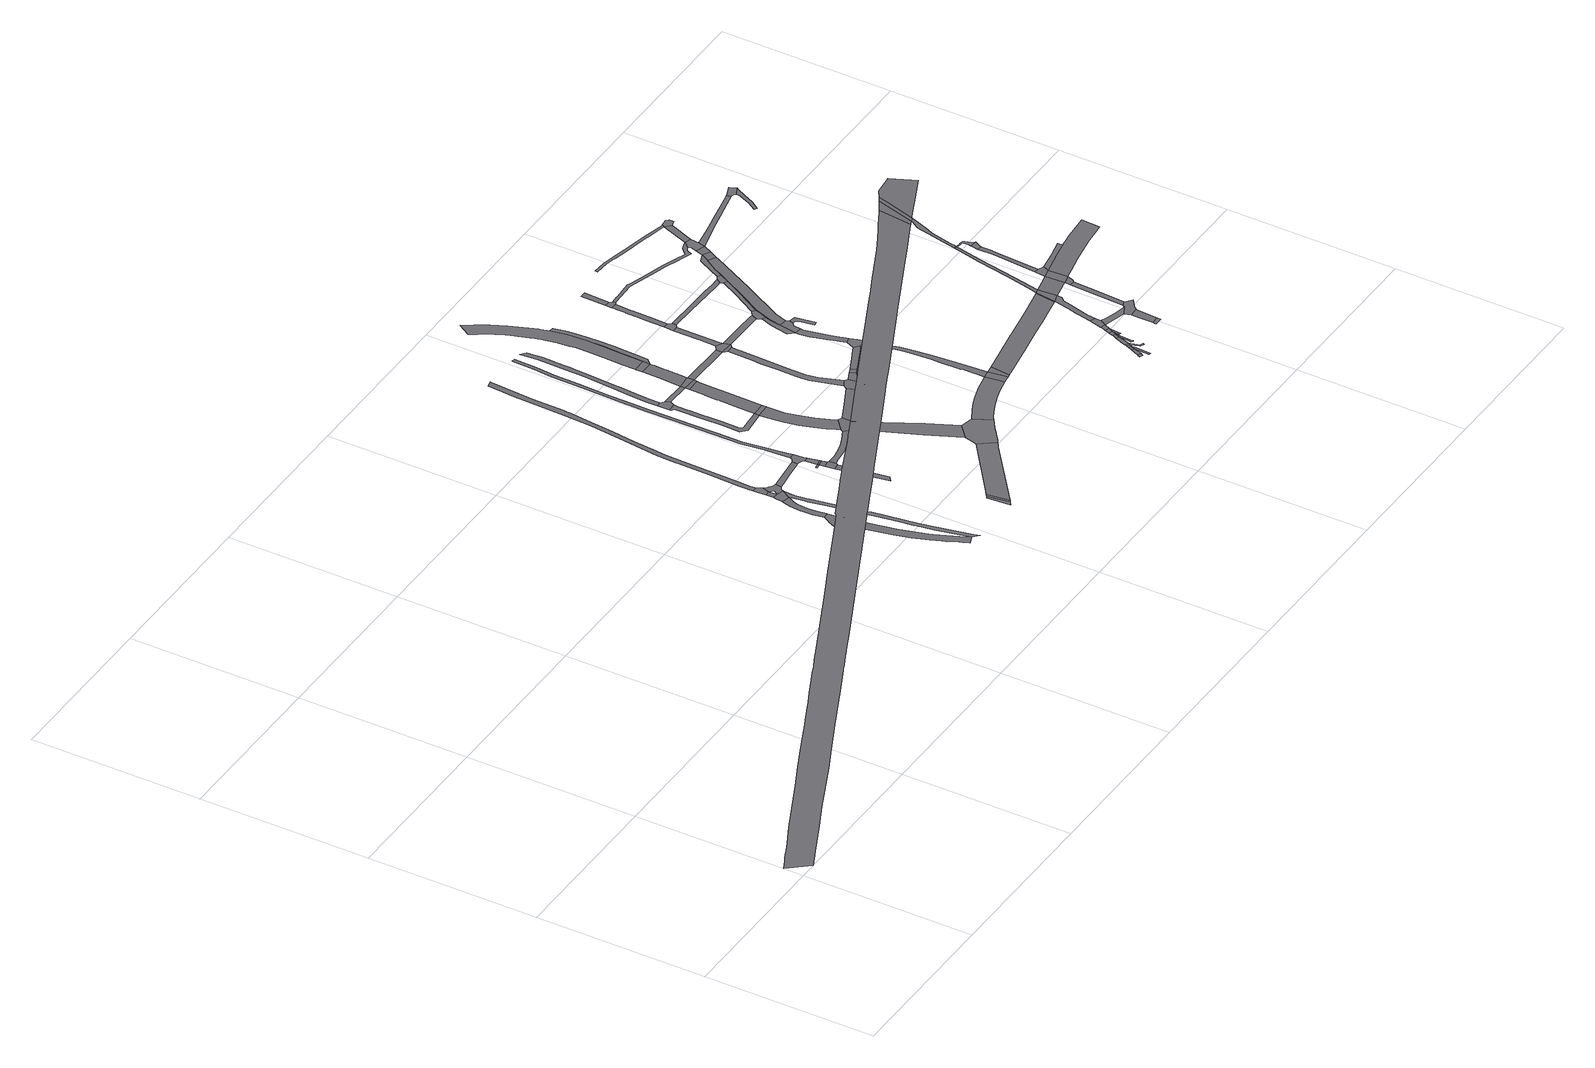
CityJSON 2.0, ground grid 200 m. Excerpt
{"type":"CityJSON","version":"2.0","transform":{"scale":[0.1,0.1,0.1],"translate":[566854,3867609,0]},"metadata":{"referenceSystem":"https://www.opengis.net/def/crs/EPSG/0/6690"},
"CityObjects":{
"road1":{"type":"Road","attributes":{"class":"1040","function":"1","RoadStructureAttribute.sectionType":"2"},"geometry":[{"type":"MultiSurface","lod":"1","boundaries":[[[0,1,2,3,4,5,6,7,8,9,10,11,12,13,14,15,16,17,18,19,20,21,22,23,24,25,26,27,28,29,30,31,32,33,34,35,36,37,38,39,40,41,42,43,44,45,46,47,48,49,50,51,52,53,54,55,56,57,58,59,60,61,62,63,64,65,66,67,68,69,70,71,72,73,74,75,76,77,78,79,80,81,82,83,84,85,86,87,88,89,90,91,92,93,94,95,96,97,98,99,100,101,102,103,104,105,106,107,108,109,110,111,112,113,114,115,116,117,118,119,120,121,122,123,124,125,126,127,128]]]}]},
"road2":{"type":"Road","attributes":{"class":"1040","function":"9020","RoadStructureAttribute.sectionType":"4"},"geometry":[{"type":"MultiSurface","lod":"1","boundaries":[[[129,130,131,132,133,134,135,91,136,137,138,139,90]]]}]},
"road3":{"type":"Road","attributes":{"class":"1040","function":"9020","RoadStructureAttribute.sectionType":"1"},"geometry":[{"type":"MultiSurface","lod":"1","boundaries":[[[140,141,142,143,144,22,139,138,21,145,146,147,148,149,150,151,152,153,154,155,156,157]]]}]},
"road4":{"type":"Road","attributes":{"class":"1040","function":"9020","RoadStructureAttribute.sectionType":"1"},"geometry":[{"type":"MultiSurface","lod":"1","boundaries":[[[158,159,160,161,162,163,164,165,166,167,131,130,168,169,170,171,172,173]]]}]},
"road5":{"type":"Road","attributes":{"class":"1040","function":"9020","RoadStructureAttribute.sectionType":"1"},"geometry":[{"type":"MultiSurface","lod":"1","boundaries":[[[174,175,176,177,26,85,178,179,180,181,182,173,183,184,185,186,86,25,187,188,189,190,191,192,193,157,194,195]]]}]},
"road6":{"type":"Road","attributes":{"class":"1040","function":"9020","RoadStructureAttribute.sectionType":"4"},"geometry":[{"type":"MultiSurface","lod":"1","boundaries":[[[196,197,198,158,173,182,199]]]}]},
"road7":{"type":"Road","attributes":{"class":"1040","function":"9020","RoadStructureAttribute.sectionType":"1"},"geometry":[{"type":"MultiSurface","lod":"1","boundaries":[[[200,201,202,196,199]]]}]},
"road8":{"type":"Road","attributes":{"class":"1040","function":"9020","RoadStructureAttribute.sectionType":"4"},"geometry":[{"type":"MultiSurface","lod":"1","boundaries":[[[203,204,205,201,200,206]]]}]},
"road9":{"type":"Road","attributes":{"class":"1040","function":"9020","RoadStructureAttribute.sectionType":"4"},"geometry":[{"type":"MultiSurface","lod":"1","boundaries":[[[207,208,209,206,200,210,199,182,211,212,213]]]}]},
"road10":{"type":"Road","attributes":{"class":"1040","function":"9020","RoadStructureAttribute.sectionType":"3"},"geometry":[{"type":"MultiSurface","lod":"1","boundaries":[[[214,215,216,217,213,212,218,219,220,221]]]}]},
"road11":{"type":"Road","attributes":{"class":"1040","function":"9020","RoadStructureAttribute.sectionType":"1"},"geometry":[{"type":"MultiSurface","lod":"1","boundaries":[[[222,223,224,225]]]}]},
"road12":{"type":"Road","attributes":{"class":"1040","function":"9020","RoadStructureAttribute.sectionType":"4"},"geometry":[{"type":"MultiSurface","lod":"1","boundaries":[[[226,227,222,225,228]]]}]},
"road13":{"type":"Road","attributes":{"class":"1040","function":"9020","RoadStructureAttribute.sectionType":"1"},"geometry":[{"type":"MultiSurface","lod":"1","boundaries":[[[33,77,229,230,78,32,231,232]]]}]},
"road14":{"type":"Road","attributes":{"class":"1040","function":"9020","RoadStructureAttribute.sectionType":"1"},"geometry":[{"type":"MultiSurface","lod":"1","boundaries":[[[233,234,235,236]]]}]},
"road15":{"type":"Road","attributes":{"class":"1040","function":"9020","RoadStructureAttribute.sectionType":"1"},"geometry":[{"type":"MultiSurface","lod":"1","boundaries":[[[237,238,239,240,241,242,243,244,245,246,247,248,249,250,251,252,253,254,255,256,257,258,259,260,261,262,263,264,265,266,267,268,204,203]]]}]},
"road16":{"type":"Road","attributes":{"class":"1040","function":"9020","RoadStructureAttribute.sectionType":"4"},"geometry":[{"type":"MultiSurface","lod":"1","boundaries":[[[269,270,271,230,229,272,273]]]}]},
"road17":{"type":"Road","attributes":{"class":"1040","function":"9020","RoadStructureAttribute.sectionType":"1"},"geometry":[{"type":"MultiSurface","lod":"1","boundaries":[[[274,236,270,269]]]}]},
"road18":{"type":"Road","attributes":{"class":"1040","function":"9020","RoadStructureAttribute.sectionType":"4"},"geometry":[{"type":"MultiSurface","lod":"1","boundaries":[[[275,233,236,274]]]}]},
"road19":{"type":"Road","attributes":{"class":"1040","function":"9020","RoadStructureAttribute.sectionType":"4"},"geometry":[{"type":"MultiSurface","lod":"1","boundaries":[[[276,277,278,279,280,214,221,281,282,283,284,285]]]}]},
"road20":{"type":"Road","attributes":{"class":"1040","function":"9020","RoadStructureAttribute.sectionType":"1"},"geometry":[{"type":"MultiSurface","lod":"1","boundaries":[[[285,284,286,233,275]]]}]},
"road21":{"type":"Road","attributes":{"class":"1040","function":"9020","RoadStructureAttribute.sectionType":"1"},"geometry":[{"type":"MultiSurface","lod":"1","boundaries":[[[287,288,289,226,228,290,291,292,293]]]}]},
"road22":{"type":"Road","attributes":{"class":"1040","function":"9020","RoadStructureAttribute.sectionType":"1"},"geometry":[{"type":"MultiSurface","lod":"1","boundaries":[[[294,74,295,296,297,73,298,299,300,301,302,303,304,273,272,305,306,307,308,309,310,311]]]}]},
"road23":{"type":"Road","attributes":{"class":"1040","function":"9020","RoadStructureAttribute.sectionType":"1"},"geometry":[{"type":"MultiSurface","lod":"1","boundaries":[[[312,313,314,315,316,317,318,319,320,321,322,323,324,325,278,277,326,327,328,329,330,331,332,333,334,335,336,337,338,339,340,341]]]}]},
"road24":{"type":"Road","attributes":{"class":"1040","function":"9020","RoadStructureAttribute.sectionType":"1"},"geometry":[{"type":"MultiSurface","lod":"1","boundaries":[[[342,343,344,345,346,347,348,349,350,351,352,353,354,355,356,357,358,359,360,361,362,363,364,365]]]}]},
"road25":{"type":"Road","attributes":{"class":"1040","function":"9020","RoadStructureAttribute.sectionType":"4"},"geometry":[{"type":"MultiSurface","lod":"1","boundaries":[[[366,367,355,354,368,369,370]]]}]},
"road26":{"type":"Road","attributes":{"class":"1040","function":"9020","RoadStructureAttribute.sectionType":"1"},"geometry":[{"type":"MultiSurface","lod":"1","boundaries":[[[371,372,373,374,375,376,364,377,378,379,380,381,382,383,384,385]]]}]},
"road27":{"type":"Road","attributes":{"class":"1040","function":"9020","RoadStructureAttribute.sectionType":"4"},"geometry":[{"type":"MultiSurface","lod":"1","boundaries":[[[72,386,385,384,298,73,297,387]]]}]},
"road28":{"type":"Road","attributes":{"class":"1040","function":"9020","RoadStructureAttribute.sectionType":"4"},"geometry":[{"type":"MultiSurface","lod":"1","boundaries":[[[388,389,390,365,364,376]]]}]},
"road29":{"type":"Road","attributes":{"class":"1040","function":"9020","RoadStructureAttribute.sectionType":"1"},"geometry":[{"type":"MultiSurface","lod":"1","boundaries":[[[391,392,393,38,394,387,297,395,396,36,397,398,399,400]]]}]},
"road30":{"type":"Road","attributes":{"class":"1040","function":"9020","RoadStructureAttribute.sectionType":"1"},"geometry":[{"type":"MultiSurface","lod":"1","boundaries":[[[370,369,401,402]]]}]},
"road31":{"type":"Road","attributes":{"class":"1040","function":"9020","RoadStructureAttribute.sectionType":"1"},"geometry":[{"type":"MultiSurface","lod":"1","boundaries":[[[403,404,405,406,407,408,409,410,411,367,366,412,413,414,415,416,417,418,419,420,421,422,423,424,425,426,427]]]}]},
"road32":{"type":"Road","attributes":{"class":"1040","function":"9020","RoadStructureAttribute.sectionType":"1"},"geometry":[{"type":"MultiSurface","lod":"1","boundaries":[[[428,429,430,431,432,433,434,435,365,390,436,437,438,439,440]]]}]},
"road33":{"type":"Road","attributes":{"class":"1040","function":"9020","RoadStructureAttribute.sectionType":"4"},"geometry":[{"type":"MultiSurface","lod":"1","boundaries":[[[441,400,399,442,287,293,443,444,445,446,447]]]}]},
"road34":{"type":"Road","attributes":{"class":"1040","function":"9020","RoadStructureAttribute.sectionType":"1"},"geometry":[{"type":"MultiSurface","lod":"1","boundaries":[[[401,428,440,448]]]}]},
"road35":{"type":"Road","attributes":{"class":"1040","function":"9020","RoadStructureAttribute.sectionType":"4"},"geometry":[{"type":"MultiSurface","lod":"1","boundaries":[[[449,402,401,448,450]]]}]},
"road36":{"type":"Road","attributes":{"class":"1040","function":"9020","RoadStructureAttribute.sectionType":"1"},"geometry":[{"type":"MultiSurface","lod":"1","boundaries":[[[71,451,452,386,72,387,453,454,455,456,457]]]}]},
"road37":{"type":"Road","attributes":{"class":"1040","function":"9020","RoadStructureAttribute.sectionType":"1"},"geometry":[{"type":"MultiSurface","lod":"1","boundaries":[[[458,459,402,449,460,461,462,463,464]]]}]},
"road38":{"type":"Road","attributes":{"class":"1040","function":"9020","RoadStructureAttribute.sectionType":"4"},"geometry":[{"type":"MultiSurface","lod":"1","boundaries":[[[465,466,467,468,458,464,469]]]}]},
"road39":{"type":"Road","attributes":{"class":"1040","function":"9020","RoadStructureAttribute.sectionType":"1"},"geometry":[{"type":"MultiSurface","lod":"1","boundaries":[[[470,471,472,473,474,475,476,477,478,479,480,481,482,483,484,485,486,487,488,489,490,491,492,493,494,495,496,497,498,499,500,501,502,503,504,505,506,507,465,469,508]]]}]},
"road40":{"type":"Road","attributes":{"class":"1040","function":"9020","RoadStructureAttribute.sectionType":"1"},"geometry":[{"type":"MultiSurface","lod":"1","boundaries":[[[450,448,509,510]]]}]},
"road41":{"type":"Road","attributes":{"class":"1040","function":"9020","RoadStructureAttribute.sectionType":"4"},"geometry":[{"type":"MultiSurface","lod":"1","boundaries":[[[70,71,457,511,512,513,514,515]]]}]},
"road42":{"type":"Road","attributes":{"class":"1040","function":"9020","RoadStructureAttribute.sectionType":"1"},"geometry":[{"type":"MultiSurface","lod":"1","boundaries":[[[516,517,518,519,520,513,512,521,39,40]]]}]},
"road43":{"type":"Road","attributes":{"class":"1040","function":"9020","RoadStructureAttribute.sectionType":"4"},"geometry":[{"type":"MultiSurface","lod":"1","boundaries":[[[522,523,451,71,70,524]]]}]},
"road44":{"type":"Road","attributes":{"class":"1040","function":"9020","RoadStructureAttribute.sectionType":"1"},"geometry":[{"type":"MultiSurface","lod":"1","boundaries":[[[525,526,527,528,529,530,531,469,464,532,533,534,535,536,537,538,539,540]]]}]},
"road45":{"type":"Road","attributes":{"class":"1040","function":"9020","RoadStructureAttribute.sectionType":"1"},"geometry":[{"type":"MultiSurface","lod":"1","boundaries":[[[541,542,543,544,545,546,447,446,547,548,549,550,551,552,553,554,555]]]}]},
"road46":{"type":"Road","attributes":{"class":"1040","function":"9020","RoadStructureAttribute.sectionType":"4"},"geometry":[{"type":"MultiSurface","lod":"1","boundaries":[[[556,557,558,524,70,515,69]]]}]},
"road47":{"type":"Road","attributes":{"class":"1040","function":"9020","RoadStructureAttribute.sectionType":"1"},"geometry":[{"type":"MultiSurface","lod":"1","boundaries":[[[559,560,561,562,563,564,565,566,567,568,569,570,571,572,573,574,575,523,522]]]}]},
"road48":{"type":"Road","attributes":{"class":"1040","function":"9020","RoadStructureAttribute.sectionType":"4"},"geometry":[{"type":"MultiSurface","lod":"1","boundaries":[[[576,558,557,577]]]}]},
"road49":{"type":"Road","attributes":{"class":"1040","function":"9020","RoadStructureAttribute.sectionType":"1"},"geometry":[{"type":"MultiSurface","lod":"1","boundaries":[[[578,66,577,557,67,579,41,42]]]}]},
"road50":{"type":"Road","attributes":{"class":"1040","function":"9020","RoadStructureAttribute.sectionType":"1"},"geometry":[{"type":"MultiSurface","lod":"1","boundaries":[[[509,567,566,580]]]}]},
"road51":{"type":"Road","attributes":{"class":"1040","function":"9020","RoadStructureAttribute.sectionType":"4"},"geometry":[{"type":"MultiSurface","lod":"1","boundaries":[[[581,510,509,580,582]]]}]},
"road52":{"type":"Road","attributes":{"class":"1040","function":"9020","RoadStructureAttribute.sectionType":"1"},"geometry":[{"type":"MultiSurface","lod":"1","boundaries":[[[583,584,585,581,582,586,587]]]}]},
"road53":{"type":"Road","attributes":{"class":"1040","function":"9020","RoadStructureAttribute.sectionType":"1"},"geometry":[{"type":"MultiSurface","lod":"1","boundaries":[[[588,589,590,576,577,591,592,593,594]]]}]},
"road54":{"type":"Road","attributes":{"class":"1040","function":"9020","RoadStructureAttribute.sectionType":"4"},"geometry":[{"type":"MultiSurface","lod":"1","boundaries":[[[595,541,555,596,597]]]}]},
"road55":{"type":"Road","attributes":{"class":"1040","function":"9020","RoadStructureAttribute.sectionType":"4"},"geometry":[{"type":"MultiSurface","lod":"1","boundaries":[[[598,599,583,587,600,601,602]]]}]},
"road56":{"type":"Road","attributes":{"class":"1040","function":"9020","RoadStructureAttribute.sectionType":"1"},"geometry":[{"type":"MultiSurface","lod":"1","boundaries":[[[603,604,595,597,605,606]]]}]},
"road57":{"type":"Road","attributes":{"class":"1040","function":"9020","RoadStructureAttribute.sectionType":"1"},"geometry":[{"type":"MultiSurface","lod":"1","boundaries":[[[607,608,609,610,45,611,612,613,614,615,44,616,617,618,619,620,621,622,623,541,595,624,625]]]}]},
"road58":{"type":"Road","attributes":{"class":"1040","function":"9020","RoadStructureAttribute.sectionType":"1"},"geometry":[{"type":"MultiSurface","lod":"1","boundaries":[[[626,627,628,629,582,580,630,631]]]}]},
"road59":{"type":"Road","attributes":{"class":"1040","function":"9020","RoadStructureAttribute.sectionType":"1"},"geometry":[{"type":"MultiSurface","lod":"1","boundaries":[[[632,633,634,635,636,637,638,639,640,641,598,602,642,643,644,645]]]}]},
"road60":{"type":"Road","attributes":{"class":"1040","function":"9020","RoadStructureAttribute.sectionType":"4"},"geometry":[{"type":"MultiSurface","lod":"1","boundaries":[[[64,646,647,648,588,594,649,65,612,611]]]}]},
"road61":{"type":"Road","attributes":{"class":"1040","function":"9020","RoadStructureAttribute.sectionType":"1"},"geometry":[{"type":"MultiSurface","lod":"1","boundaries":[[[650,651,652,648,647,653,654,655,656]]]}]},
"road62":{"type":"Road","attributes":{"class":"1040","function":"9020","RoadStructureAttribute.sectionType":"4"},"geometry":[{"type":"MultiSurface","lod":"1","boundaries":[[[657,632,645,658,659,660]]]}]},
"road63":{"type":"Road","attributes":{"class":"1040","function":"9020","RoadStructureAttribute.sectionType":"1"},"geometry":[{"type":"MultiSurface","lod":"1","boundaries":[[[661,662,663,650,664,665,666]]]}]},
"road64":{"type":"Road","attributes":{"class":"1040","function":"9020","RoadStructureAttribute.sectionType":"1"},"geometry":[{"type":"MultiSurface","lod":"1","boundaries":[[[667,657,660,668]]]}]},
"road65":{"type":"Road","attributes":{"class":"1040","function":"9020","RoadStructureAttribute.sectionType":"4"},"geometry":[{"type":"MultiSurface","lod":"1","boundaries":[[[669,664,650,656,670,671,672,673,674]]]}]},
"road66":{"type":"Road","attributes":{"class":"1040","function":"9020","RoadStructureAttribute.sectionType":"1"},"geometry":[{"type":"MultiSurface","lod":"1","boundaries":[[[675,676,677,678,679,673,672]]]}]},
"road67":{"type":"Road","attributes":{"class":"1040","function":"9020","RoadStructureAttribute.sectionType":"4"},"geometry":[{"type":"MultiSurface","lod":"1","boundaries":[[[680,631,630,661,666,681,682]]]}]},
"road68":{"type":"Road","attributes":{"class":"1040","function":"9020","RoadStructureAttribute.sectionType":"1"},"geometry":[{"type":"MultiSurface","lod":"1","boundaries":[[[683,684,685,686,687,688,689,690,691,601,600,692,693,694,695,696,697]]]}]},
"road69":{"type":"Road","attributes":{"class":"1040","function":"9020","RoadStructureAttribute.sectionType":"4"},"geometry":[{"type":"MultiSurface","lod":"1","boundaries":[[[698,699,700,701,702]]]}]},
"road70":{"type":"Road","attributes":{"class":"1040","function":"9020","RoadStructureAttribute.sectionType":"1"},"geometry":[{"type":"MultiSurface","lod":"1","boundaries":[[[703,704,705,706,680,682,707,708]]]}]},
"road71":{"type":"Road","attributes":{"class":"1040","function":"9020","RoadStructureAttribute.sectionType":"1"},"geometry":[{"type":"MultiSurface","lod":"1","boundaries":[[[709,710,698,702,711]]]}]},
"road72":{"type":"Road","attributes":{"class":"1040","function":"9020","RoadStructureAttribute.sectionType":"3"},"geometry":[{"type":"MultiSurface","lod":"1","boundaries":[[[712,713,714,715,716,717,718,603,606,719,720,721,722,723,724,725,726,727,728,729]]]}]},
"road73":{"type":"Road","attributes":{"class":"1040","function":"9020","RoadStructureAttribute.sectionType":"1"},"geometry":[{"type":"MultiSurface","lod":"1","boundaries":[[[730,731,732,733,711]]]}]},
"road74":{"type":"Road","attributes":{"class":"1040","function":"9020","RoadStructureAttribute.sectionType":"4"},"geometry":[{"type":"MultiSurface","lod":"1","boundaries":[[[734,709,711,733]]]}]},
"road75":{"type":"Road","attributes":{"class":"1040","function":"9020","RoadStructureAttribute.sectionType":"1"},"geometry":[{"type":"MultiSurface","lod":"1","boundaries":[[[735,736,737,738,739,740,741,669,674,742,743,744,745]]]}]},
"road76":{"type":"Road","attributes":{"class":"1040","function":"9020","RoadStructureAttribute.sectionType":"1"},"geometry":[{"type":"MultiSurface","lod":"1","boundaries":[[[746,734,733,747]]]}]},
"road77":{"type":"Road","attributes":{"class":"1040","function":"9020","RoadStructureAttribute.sectionType":"4"},"geometry":[{"type":"MultiSurface","lod":"1","boundaries":[[[748,746,747,749]]]}]},
"road78":{"type":"Road","attributes":{"class":"1040","function":"9020","RoadStructureAttribute.sectionType":"1"},"geometry":[{"type":"MultiSurface","lod":"1","boundaries":[[[750,751,752,753,754,755,756,757,758,759,760,761,762,763,764,765,766,767,768,769,659,658,770,771,772,773,774,775,776,777,778,779,780,781]]]}]},
"road79":{"type":"Road","attributes":{"class":"1040","function":"9020","RoadStructureAttribute.sectionType":"1"},"geometry":[{"type":"MultiSurface","lod":"1","boundaries":[[[782,783,784,785,786,787,749,747]]]}]},
"road80":{"type":"Road","attributes":{"class":"1040","function":"9020","RoadStructureAttribute.sectionType":"1"},"geometry":[{"type":"MultiSurface","lod":"1","boundaries":[[[788,789,748,749,790]]]}]},
"road81":{"type":"Road","attributes":{"class":"1040","function":"9020","RoadStructureAttribute.sectionType":"4"},"geometry":[{"type":"MultiSurface","lod":"1","boundaries":[[[791,697,696,792,703,708,793,794]]]}]},
"road82":{"type":"Road","attributes":{"class":"1040","function":"9020","RoadStructureAttribute.sectionType":"1"},"geometry":[{"type":"MultiSurface","lod":"1","boundaries":[[[795,796,797,798,799,800,801,802,790]]]}]},
"road83":{"type":"Road","attributes":{"class":"1040","function":"9020","RoadStructureAttribute.sectionType":"4"},"geometry":[{"type":"MultiSurface","lod":"1","boundaries":[[[803,804,788,790,802]]]}]},
"road84":{"type":"Road","attributes":{"class":"1040","function":"9020","RoadStructureAttribute.sectionType":"1"},"geometry":[{"type":"MultiSurface","lod":"1","boundaries":[[[805,806,803,802,807]]]}]},
"road85":{"type":"Road","attributes":{"class":"1040","function":"9020","RoadStructureAttribute.sectionType":"4"},"geometry":[{"type":"MultiSurface","lod":"1","boundaries":[[[808,809,805,807,810]]]}]},
"road86":{"type":"Road","attributes":{"class":"1040","function":"9020","RoadStructureAttribute.sectionType":"1"},"geometry":[{"type":"MultiSurface","lod":"1","boundaries":[[[811,812,813,810,807]]]}]},
"road87":{"type":"Road","attributes":{"class":"1040","function":"9020","RoadStructureAttribute.sectionType":"1"},"geometry":[{"type":"MultiSurface","lod":"1","boundaries":[[[814,815,808,810,816]]]}]},
"road88":{"type":"Road","attributes":{"class":"1040","function":"9020","RoadStructureAttribute.sectionType":"4"},"geometry":[{"type":"MultiSurface","lod":"1","boundaries":[[[817,814,816,818,819,820]]]}]},
"road89":{"type":"Road","attributes":{"class":"1040","function":"9020","RoadStructureAttribute.sectionType":"1"},"geometry":[{"type":"MultiSurface","lod":"1","boundaries":[[[821,822,823,824,791,794,825,826,735]]]}]},
"road90":{"type":"Road","attributes":{"class":"1040","function":"9020","RoadStructureAttribute.sectionType":"1"},"geometry":[{"type":"MultiSurface","lod":"1","boundaries":[[[827,828,829,830,831,832,833,834,835,836,837,838,839,840,841,842,843,844,845,846,847,848]]]}]},
"road91":{"type":"Road","attributes":{"class":"1040","function":"9020","RoadStructureAttribute.sectionType":"1"},"geometry":[{"type":"MultiSurface","lod":"1","boundaries":[[[849,850,851,852,853,854,818,816,855,856]]]}]},
"road92":{"type":"Road","attributes":{"class":"1040","function":"9020","RoadStructureAttribute.sectionType":"4"},"geometry":[{"type":"MultiSurface","lod":"1","boundaries":[[[821,735,745,857,858]]]}]},
"road93":{"type":"Road","attributes":{"class":"1040","function":"9020","RoadStructureAttribute.sectionType":"4"},"geometry":[{"type":"MultiSurface","lod":"1","boundaries":[[[859,860,861,862,863]]]}]},
"road94":{"type":"Road","attributes":{"class":"1040","function":"9020","RoadStructureAttribute.sectionType":"1"},"geometry":[{"type":"MultiSurface","lod":"1","boundaries":[[[864,865,866,867,868,869,870,871,872,873,874,875,817,820]]]}]},
"road95":{"type":"Road","attributes":{"class":"1040","function":"9020","RoadStructureAttribute.sectionType":"1"},"geometry":[{"type":"MultiSurface","lod":"1","boundaries":[[[876,877,878,879,880,860,859]]]}]},
"road96":{"type":"Road","attributes":{"class":"1040","function":"9020","RoadStructureAttribute.sectionType":"1"},"geometry":[{"type":"MultiSurface","lod":"1","boundaries":[[[881,821,858,882]]]}]},
"road97":{"type":"Road","attributes":{"class":"1040","function":"9020","RoadStructureAttribute.sectionType":"1"},"geometry":[{"type":"MultiSurface","lod":"1","boundaries":[[[883,712,729,884]]]}]},
"road98":{"type":"Road","attributes":{"class":"1040","function":"9020","RoadStructureAttribute.sectionType":"4"},"geometry":[{"type":"MultiSurface","lod":"1","boundaries":[[[781,780,885,881,882,886,887]]]}]},
"road99":{"type":"Road","attributes":{"class":"1040","function":"9020","RoadStructureAttribute.sectionType":"4"},"geometry":[{"type":"MultiSurface","lod":"1","boundaries":[[[888,883,884,870,869]]]}]},
"road100":{"type":"Road","attributes":{"class":"1040","function":"9020","RoadStructureAttribute.sectionType":"4"},"geometry":[{"type":"MultiSurface","lod":"1","boundaries":[[[889,890,856,855,891,892,878,877,893,894]]]}]},
"road101":{"type":"Road","attributes":{"class":"1040","function":"9020","RoadStructureAttribute.sectionType":"1"},"geometry":[{"type":"MultiSurface","lod":"1","boundaries":[[[847,895,781,887,896]]]}]},
"road102":{"type":"Road","attributes":{"class":"1040","function":"9020","RoadStructureAttribute.sectionType":"1"},"geometry":[{"type":"MultiSurface","lod":"1","boundaries":[[[897,898,899,900,901,902,890,889]]]}]},
"road103":{"type":"Road","attributes":{"class":"1040","function":"9020","RoadStructureAttribute.sectionType":"4"},"geometry":[{"type":"MultiSurface","lod":"1","boundaries":[[[903,848,847,896,904,905]]]}]},
"road104":{"type":"Road","attributes":{"class":"1040","function":"9020","RoadStructureAttribute.sectionType":"1"},"geometry":[{"type":"MultiSurface","lod":"1","boundaries":[[[906,907,900,899,908]]]}]},
"road105":{"type":"Road","attributes":{"class":"1040","function":"9020","RoadStructureAttribute.sectionType":"1"},"geometry":[{"type":"MultiSurface","lod":"1","boundaries":[[[909,910,911,912,913,914,883,888,915,916,917,918]]]}]},
"road106":{"type":"Road","attributes":{"class":"1040","function":"9020","RoadStructureAttribute.sectionType":"6"},"geometry":[{"type":"MultiSurface","lod":"1","boundaries":[[[919,920,921,922,923,924,907,906]]]}]},
"road107":{"type":"Road","attributes":{"class":"1040","function":"9020","RoadStructureAttribute.sectionType":"4"},"geometry":[{"type":"MultiSurface","lod":"1","boundaries":[[[925,922,921,926,927]]]}]},
"road108":{"type":"Road","attributes":{"class":"1040","function":"9020","RoadStructureAttribute.sectionType":"1"},"geometry":[{"type":"MultiSurface","lod":"1","boundaries":[[[928,929,930,931,932,886,882,933,934,935,936]]]}]},
"road109":{"type":"Road","attributes":{"class":"1040","function":"9020","RoadStructureAttribute.sectionType":"1"},"geometry":[{"type":"MultiSurface","lod":"1","boundaries":[[[937,938,939,925,927,940,941,942,943]]]}]},
"road110":{"type":"Road","attributes":{"class":"1040","function":"9020","RoadStructureAttribute.sectionType":"4"},"geometry":[{"type":"MultiSurface","lod":"1","boundaries":[[[944,909,918,945]]]}]},
"road111":{"type":"Road","attributes":{"class":"1040","function":"9020","RoadStructureAttribute.sectionType":"1"},"geometry":[{"type":"MultiSurface","lod":"1","boundaries":[[[946,947,948,949,950,951,952,945,918,953,954,955,956,957,958,959,960]]]}]},
"road112":{"type":"Road","attributes":{"class":"1040","function":"9020","RoadStructureAttribute.sectionType":"1"},"geometry":[{"type":"MultiSurface","lod":"1","boundaries":[[[961,962,926,921,963,964,965,966]]]}]},
"road113":{"type":"Road","attributes":{"class":"1040","function":"9020","RoadStructureAttribute.sectionType":"4"},"geometry":[{"type":"MultiSurface","lod":"1","boundaries":[[[959,967,937,943,968,960]]]}]},
"road114":{"type":"Road","attributes":{"class":"1040","function":"9020","RoadStructureAttribute.sectionType":"1"},"geometry":[{"type":"MultiSurface","lod":"1","boundaries":[[[969,924,919,970,971,972,973,974,975,976,977,978,979,980,981,920,923,982,888,869,983]]]}]},
"road115":{"type":"Road","attributes":{"class":"1040","function":"9020","RoadStructureAttribute.sectionType":"1"},"geometry":[{"type":"MultiSurface","lod":"1","boundaries":[[[984,985,986,987,988,989,990,991,992,993,944,945]]]}]},
"road116":{"type":"Road","attributes":{"class":"1040","function":"9020","RoadStructureAttribute.sectionType":"1"},"geometry":[{"type":"MultiSurface","lod":"1","boundaries":[[[994,995,996,997,998,999,1000,1001,1002,1003]]]}]},
"road117":{"type":"Road","attributes":{"class":"1040","function":"9020","RoadStructureAttribute.sectionType":"4"},"geometry":[{"type":"MultiSurface","lod":"1","boundaries":[[[1004,928,936,1005,1003,1002]]]}]},
"road118":{"type":"Road","attributes":{"class":"1040","function":"9020","RoadStructureAttribute.sectionType":"6"},"geometry":[{"type":"MultiSurface","lod":"1","boundaries":[[[1006,1007,1008,1009,1010,1011,991,990]]]}]},
"road119":{"type":"Road","attributes":{"class":"1040","function":"1","RoadStructureAttribute.sectionType":"4"},"geometry":[{"type":"MultiSurface","lod":"1","boundaries":[[[1011,1006,1012,1013,1014,1015,1016,1017,1018,1009,1019,1010,1020,53,52,1021]]]}]}
},
"vertices":[
[420,105,0],[817,289,0],[1112,432,0],[1710,703,0],[2007,847,0],[2383,1022,0],[2822,1228,0],[2857,1245,0],[3176,1394,0],[3234,1421,0],[3248,1428,0],[3287,1446,0],[3312,1458,0],[3395,1496,0],[3430,1513,0],[3432,1514,0],[3499,1545,0],[3521,1555,0],[3548,1568,0],[3766,1671,0],[4603,2064,0],[5426,2450,0],[5528,2498,0],[5600,2532,0],[5623,2543,0],[5654,2558,0],[5700,2579,0],[5709,2583,0],[5788,2620,0],[5828,2639,0],[5894,2670,0],[6121,2777,0],[6228,2828,0],[6290,2857,0],[6414,2916,0],[6932,3160,0],[6934,3161,0],[6936,3162,0],[7074,3227,0],[7561,3458,0],[7639,3495,0],[7816,3577,0],[7856,3597,0],[8056,3691,0],[8213,3765,0],[8263,3788,0],[8796,4038,0],[8859,4068,0],[9154,4206,0],[9648,4438,0],[9736,4479,0],[10119,4659,0],[10143,4670,0],[10192,5068,0],[10160,5051,0],[9962,4946,0],[9926,4927,0],[9898,4912,0],[9767,4842,0],[9594,4751,0],[9155,4544,0],[8914,4431,0],[8837,4395,0],[8341,4162,0],[8187,4090,0],[8126,4061,0],[7742,3882,0],[7682,3854,0],[7651,3839,0],[7626,3827,0],[7557,3795,0],[7430,3735,0],[6942,3506,0],[6794,3437,0],[6718,3401,0],[6627,3358,0],[6277,3207,0],[6238,3189,0],[6168,3156,0],[6079,3114,0],[6066,3108,0],[5882,3022,0],[5746,2958,0],[5734,2953,0],[5652,2915,0],[5634,2906,0],[5589,2885,0],[5555,2869,0],[5493,2840,0],[5498,2830,0],[5471,2817,0],[5299,2735,0],[4851,2523,0],[4600,2405,0],[4213,2224,0],[3415,1849,0],[3387,1836,0],[3362,1825,0],[3296,1794,0],[3294,1793,0],[3152,1725,0],[3135,1717,0],[3096,1699,0],[3079,1691,0],[2727,1526,0],[2663,1496,0],[2582,1458,0],[2549,1442,0],[2303,1327,0],[2236,1296,0],[2144,1253,0],[1876,1129,0],[1576,989,0],[1279,848,0],[981,710,0],[950,695,0],[930,686,0],[687,572,0],[571,514,0],[480,469,0],[394,426,0],[286,375,0],[222,344,0],[162,315,0],[156,312,0],[117,293,0],[10,242,0],[208,6,0],[359,76,0],
[5465,2847,0],[5454,2910,0],[5384,2902,0],[5377,2883,0],[5365,2863,0],[5351,2842,0],[5339,2830,0],[5327,2741,0],[5355,2732,0],[5377,2713,0],[5486,2731,0],
[5806,1551,0],[5699,1804,0],[5680,1848,0],[5592,2142,0],[5535,2456,0],[5429,2435,0],[5487,2141,0],[5537,1956,0],[5586,1819,0],[5601,1775,0],[5650,1663,0],[5665,1631,0],[5668,1623,0],[5678,1600,0],[5723,1502,0],[5739,1465,0],[5770,1398,0],[5861,1433,0],
[5400,3411,0],[5382,3349,0],[5369,3293,0],[5364,3258,0],[5362,3213,0],[5360,3172,0],[5360,3130,0],[5363,3081,0],[5368,3027,0],[5374,2973,0],[5452,2921,0],[5438,3041,0],[5431,3134,0],[5439,3252,0],[5458,3321,0],[5497,3392,0],
[5896,1499,0],[5824,1842,0],[5787,2021,0],[5708,2538,0],[5618,2986,0],[5577,3198,0],[5572,3230,0],[5553,3363,0],[5558,3499,0],[5505,3356,0],[5524,3223,0],[5529,3189,0],[5570,2976,0],[5670,2479,0],[5682,2389,0],[5711,2197,0],[5735,2048,0],[5739,2012,0],[5775,1827,0],[5816,1610,0],[5930,1376,0],[5908,1445,0],
[5415,3526,0],[5413,3492,0],[5403,3420,0],[5480,3522,0],
[5476,3620,0],[5415,3617,0],[5416,3582,0],
[5466,3763,0],[5408,3762,0],[5411,3693,0],[5500,3706,0],
[5582,3630,0],[5544,3663,0],[5536,3669,0],[5516,3573,0],[5577,3529,0],[5610,3551,0],[5618,3621,0],
[6033,3668,0],[5999,3664,0],[5936,3657,0],[5659,3625,0],[5661,3558,0],[5824,3578,0],[5997,3599,0],[6036,3604,0],
[6534,1650,0],[6516,1637,0],[6539,1367,0],[6574,1394,0],
[6563,1673,0],[6561,1672,0],[6598,1411,0],
[6231,3240,0],[6155,3226,0],[6263,2635,0],[6318,2677,0],
[6128,3420,0],[6074,3414,0],[6075,3398,0],[6129,3402,0],
[5457,3827,0],[5461,3922,0],[5469,4283,0],[5477,4688,0],[5482,4856,0],[5496,5011,0],[5521,5248,0],[5554,5525,0],[5575,5743,0],[5605,6071,0],[5605,6081,0],[5607,6123,0],[5608,6133,0],[5617,6518,0],[5622,6681,0],[5649,7021,0],[5649,7030,0],[5581,7015,0],[5555,6685,0],[5550,6520,0],[5541,6135,0],[5522,5758,0],[5475,5328,0],[5429,4912,0],[5428,4902,0],[5427,4834,0],[5423,4689,0],[5422,4679,0],[5415,4284,0],[5407,3924,0],[5405,3832,0],[5405,3822,0],
[6218,3353,0],[6139,3339,0],[6155,3229,0],[6239,3265,0],[6232,3345,0],
[6204,3417,0],
[6200,3436,0],
[6162,3614,0],[6148,3725,0],[6086,3718,0],[6070,3691,0],[6054,3679,0],[6046,3605,0],[6070,3602,0],[6092,3590,0],[6115,3567,0],[6170,3576,0],
[6128,3424,0],
[7255,2200,0],[6608,1707,0],[6565,1674,0],[6617,1427,0],[7318,1971,0],[7327,1976,0],[7389,2019,0],
[6700,3394,0],[6751,3414,0],[6791,3431,0],[6796,3436,0],[6746,3484,0],[6696,3460,0],[6616,3422,0],[6527,3386,0],[6432,3361,0],[6335,3346,0],[6325,3346,0],[6267,3277,0],[6315,3286,0],[6396,3292,0],[6471,3301,0],[6525,3323,0],[6583,3344,0],[6642,3370,0],
[6070,7016,0],[6070,7008,0],[6061,6750,0],[6045,6530,0],[6037,6232,0],[6031,5938,0],[6026,5696,0],[6025,5379,0],[6032,4880,0],[6031,4621,0],[6031,4603,0],[6033,4281,0],[6066,4015,0],[6074,3871,0],[6148,3730,0],[6124,3892,0],[6104,4020,0],[6071,4284,0],[6069,4603,0],[6069,4621,0],[6070,4881,0],[6063,5379,0],[6064,5696,0],[6067,5850,0],[6067,5851,0],[6069,5975,0],[6075,6231,0],[6083,6528,0],[6099,6748,0],[6108,7009,0],
[6290,4396,0],[6259,4430,0],[6264,4530,0],[6268,4612,0],[6268,4625,0],[6265,4710,0],[6263,4802,0],[6261,4875,0],[6261,4879,0],[6258,5022,0],[6258,5026,0],[6255,5162,0],[6260,5204,0],[6168,5200,0],[6169,5184,0],[6200,5161,0],[6208,4800,0],[6213,4615,0],[6202,4393,0],[6272,4334,0],[6274,4333,0],[6520,4359,0],[6553,4363,0],[6553,4416,0],
[6218,5342,0],[6164,5341,0],[6263,5209,0],[6288,5259,0],[6258,5311,0],
[6872,3660,0],[6855,3705,0],[6796,3852,0],[6750,4012,0],[6723,4158,0],[6713,4366,0],[6556,4306,0],[6565,4180,0],[6580,4072,0],[6612,3921,0],[6657,3776,0],[6702,3647,0],[6743,3557,0],[6763,3521,0],[6889,3630,0],
[6945,3609,0],[6941,3490,0],
[6712,4378,0],[6712,4382,0],[6712,4420,0],
[7286,2828,0],[7084,3206,0],[7080,3215,0],[6958,3457,0],[6818,3391,0],[6931,3165,0],[6936,3156,0],[7113,2740,0],[7294,2354,0],[7448,2486,0],
[6573,5255,0],[6574,5307,0],
[6204,7005,0],[6226,6792,0],[6219,6465,0],[6214,6235,0],[6204,6086,0],[6189,5871,0],[6177,5713,0],[6163,5483,0],[6164,5342,0],[6218,5482,0],[6231,5709,0],[6243,5860,0],[6243,5864,0],[6244,5867,0],[6256,6047,0],[6256,6051,0],[6258,6083,0],[6269,6233,0],[6272,6412,0],[6273,6416,0],[6274,6464,0],[6277,6639,0],[6277,6643,0],[6281,6794,0],[6264,6958,0],
[6570,5201,0],[6566,5019,0],[6566,5015,0],[6563,4868,0],[6563,4864,0],[6563,4860,0],[6559,4700,0],[6554,4487,0],[6717,4714,0],[6717,4716,0],[6717,4718,0],[6724,5148,0],[6729,5201,0],
[7480,2478,0],[7277,2286,0],[7411,2034,0],[7414,2037,0],[7597,2176,0],[7699,2250,0],[7597,2449,0],
[6733,5244,0],
[6730,5322,0],[6734,5317,0],
[7400,3825,0],[7154,3708,0],[6966,3515,0],[7086,3569,0],[7155,3565,0],[7178,3565,0],[7445,3690,0],
[6583,5765,0],[6583,5568,0],[6731,5365,0],[6734,5576,0],[6735,5580,0],[6737,5722,0],[6738,5765,0],
[6583,5851,0],[6583,5845,0],[6582,5841,0],[6582,5839,0],[6740,5852,0],
[6749,6155,0],[6757,6341,0],[6758,6541,0],[6742,6760,0],[6708,6945,0],[6700,6974,0],[6679,7048,0],[6676,7060,0],[6641,7162,0],[6563,7366,0],[6487,7525,0],[6405,7665,0],[6325,7780,0],[6235,7633,0],[6248,7616,0],[6263,7591,0],[6276,7570,0],[6284,7556,0],[6321,7495,0],[6420,7299,0],[6424,7288,0],[6480,7138,0],[6505,7054,0],[6510,7038,0],[6526,6982,0],[6527,6979,0],[6530,6969,0],[6571,6770,0],[6587,6635,0],[6587,6631,0],[6593,6575,0],[6599,6404,0],[6599,6400,0],[6599,6390,0],[6594,6244,0],[6589,6037,0],[6589,6033,0],[6589,6023,0],[6741,5895,0],
[7288,5233,0],[7290,5306,0],
[7451,3688,0],[7463,3686,0],[7552,3694,0],[7552,3735,0],[7561,3769,0],
[7620,3517,0],[7595,3546,0],[7581,3585,0],[7569,3622,0],[7561,3657,0],[7549,3473,0],
[7503,3908,0],[7424,3862,0],[7545,3885,0],
[6710,6945,0],[6745,6760,0],[6760,6541,0],[6760,6341,0],[6752,6155,0],[6744,5895,0],[6742,5852,0],[6799,5830,0],[6802,5938,0],[6807,6111,0],[6813,6202,0],[6815,6251,0],[6814,6443,0],[6808,6646,0],[6791,6779,0],[6759,6940,0],
[8285,2698,0],[8204,2684,0],[8097,2660,0],[7947,2614,0],[7844,2576,0],[7733,2524,0],[7703,2253,0],[7737,2275,0],[7806,2315,0],[7909,2362,0],[8019,2404,0],[8032,2408,0],[8073,2421,0],[8154,2446,0],[8315,2479,0],
[7667,3864,0],[7675,3868,0],[7645,3932,0],
[7416,4173,0],[7390,4295,0],[7384,4465,0],[7401,4998,0],[7404,5096,0],[7404,5098,0],[7404,5100,0],[7406,5189,0],[7331,5187,0],[7322,4893,0],[7321,4839,0],[7320,4793,0],[7316,4581,0],[7314,4372,0],[7314,4368,0],[7314,4298,0],[7323,4223,0],
[7705,3960,0],[7735,3897,0],
[7760,3834,0],[7704,3808,0],
[7447,5228,0],
[7350,5348,0],[7420,5302,0],
[7352,5849,0],[7351,5555,0],[7351,5551,0],[7417,5348,0],[7419,5849,0],
[8036,4115,0],[7929,4065,0],[7925,4063,0],[7761,3910,0],[8047,4037,0],[8073,4055,0],[8096,4067,0],
[8376,2715,0],[8318,2480,0],[8405,2493,0],
[7358,5964,0],[7352,5850,0],[7452,5876,0],[7454,5928,0],[7425,5963,0],
[8464,2730,0],[8407,2720,0],[8419,2495,0],[8438,2498,0],
[8331,3309,0],[8324,3386,0],[8304,3561,0],[8282,3712,0],[8189,4082,0],[8128,4060,0],[8128,4059,0],[8139,4036,0],[8148,4002,0],[8215,3756,0],[8224,3724,0],[8244,3631,0],[8258,3492,0],[8266,3318,0],[8269,3223,0],[8275,2972,0],[8282,2972,0],[8356,2964,0],[8348,3075,0],
[7955,5290,0],[7843,5293,0],[7839,5293,0],[7449,5301,0],[7953,5217,0],[7987,5290,0],
[7372,6592,0],[7372,6591,0],[7371,6547,0],[7371,6543,0],[7368,6434,0],[7368,6430,0],[7365,6311,0],[7365,6307,0],[7362,6185,0],[7358,5965,0],[7429,6183,0],[7434,6383,0],[7434,6387,0],[7439,6590,0],
[8172,4150,0],[8149,4236,0],[8078,4211,0],[8116,4068,0],
[7952,4749,0],[7949,4703,0],[7970,4594,0],[8099,4425,0],[8060,4581,0],[8035,4718,0],[8037,4740,0],
[7373,6665,0],[7467,6602,0],[7465,6638,0],[7440,6663,0],
[7985,5170,0],[7939,5032,0],[7892,4818,0],[7970,4854,0],[8002,5083,0],[8027,5153,0],
[7381,6963,0],[7447,6961,0],
[7990,4958,0],[8040,4780,0],[8047,4828,0],[8083,4860,0],[8100,4909,0],[8074,4941,0],
[8106,4854,0],[8143,4816,0],[8168,4650,0],[8211,4659,0],[8173,4891,0],
[8039,5323,0],[8061,5250,0],[8079,5300,0],
[8273,5904,0],[8260,5904,0],[8217,5905,0],[8185,5906,0],[8071,5910,0],[8042,5911,0],[7982,5912,0],[7854,5916,0],[7850,5916,0],[7731,5868,0],[7735,5868,0],[8229,5853,0],[8258,5852,0],[8293,5850,0],[8336,5905,0],
[9398,1534,0],[9393,1523,0],[9384,1501,0],[9417,1486,0],[9440,1516,0],
[8317,5818,0],[8211,5617,0],[8210,5615,0],[8209,5613,0],[8250,5593,0],[8357,5796,0],
[9441,1632,0],[9441,1630,0],[9477,1617,0],
[9781,2967,0],[9582,2926,0],[9519,2914,0],[9391,2889,0],[9051,2832,0],[9041,2831,0],[8699,2772,0],[8475,2504,0],[8738,2550,0],[8864,2572,0],[9043,2603,0],[9088,2611,0],[9176,2625,0],[9382,2659,0],[9431,2668,0],[9627,2706,0],[9743,2730,0],[9748,2731,0],
[9469,1437,0],[9489,1436,0],[9498,1616,0],[9497,1663,0],
[9461,1680,0],
[8564,6155,0],[8469,6001,0],[8434,5932,0],[8376,5826,0],[8219,5526,0],[8091,5293,0],[8016,5086,0],[8128,5088,0],[8373,5552,0],[8638,6075,0],[8653,6105,0],
[9473,1710,0],[9509,1697,0],
[9482,1734,0],[9527,1716,0],
[8688,6506,0],[8683,6504,0],[8658,6497,0],[8613,6481,0],[8575,6448,0],[8572,6445,0],[8538,6407,0],[8476,6429,0],[8472,6430,0],[8405,6454,0],[8317,6485,0],[8257,6506,0],[8128,6543,0],[7988,6587,0],[7984,6589,0],[7830,6637,0],[7826,6639,0],[7785,6652,0],[7558,6642,0],[7554,6642,0],[7771,6615,0],[7776,6615,0],[7780,6615,0],[8117,6509,0],[8246,6471,0],[8333,6441,0],[8337,6439,0],[8526,6373,0],[8574,6355,0],[8605,6423,0],[8646,6446,0],[8714,6512,0],
[9544,1588,0],[9548,1586,0],[9586,1567,0],[9595,1586,0],[9561,1602,0],[9529,1703,0],
[9536,1870,0],[9495,1767,0],[9573,1856,0],
[8375,5933,0],[8316,5819,0],[8357,5797,0],[8415,5908,0],
[9563,1743,0],[9562,1706,0],[9577,1690,0],[9592,1704,0],[9583,1714,0],[9583,1742,0],[9593,1854,0],[9599,1911,0],
[9557,1925,0],[9550,1904,0],
[9573,1977,0],[9571,1972,0],[9616,1963,0],
[9595,2038,0],[9593,2032,0],[9646,2019,0],
[9610,1876,0],[9631,1875,0],[9637,1961,0],
[9617,2101,0],[9615,2092,0],[9675,2080,0],
[9654,2247,0],[9720,2162,0],[9715,2182,0],[9715,2226,0],
[8614,6251,0],[8519,6209,0],[8502,6177,0],[8500,6173,0],[8446,5968,0],[8476,6019,0],
[8836,6862,0],[8600,6918,0],[8511,6939,0],[8287,6984,0],[8151,7015,0],[8147,7016,0],[8126,7020,0],[7992,7048,0],[7827,7059,0],[7825,7025,0],[7988,7014,0],[8101,6991,0],[8105,6990,0],[8119,6987,0],[8280,6951,0],[8504,6906,0],[8558,6893,0],[8562,6892,0],[8592,6885,0],[8828,6829,0],[8835,6827,0],[8848,6861,0],
[10017,2071,0],[9999,2074,0],[9895,2100,0],[9833,2114,0],[9810,2118,0],[9759,2139,0],[9931,2014,0],[10043,2070,0],
[8656,6111,0],[8702,6201,0],
[10044,1680,0],[9955,1679,0],[9955,1658,0],[9955,1640,0],[10046,1640,0],
[9732,2329,0],[9757,2433,0],[9789,2561,0],[9812,2654,0],[9849,2704,0],[9861,2759,0],[9763,2727,0],[9729,2575,0],[9721,2551,0],[9697,2439,0],[9670,2314,0],[9665,2290,0],
[10056,1884,0],[10065,1942,0],[9958,1936,0],[9957,1840,0],[9957,1836,0],
[8643,6337,0],[8751,6299,0],
[9791,2969,0],[9755,2732,0],
[8669,6414,0],[8774,6381,0],[8787,6484,0],
[9839,2979,0],
[10113,2115,0],[10054,2092,0],[9947,1969,0],[9948,1964,0],[10095,1982,0],[10190,2050,0],
[8823,6797,0],[8896,6769,0],
[10123,2280,0],[10128,2433,0],[10145,2735,0],[10087,2732,0],[10074,2481,0],[10061,2182,0],
[8936,6871,0],[8961,6790,0],[8959,6843,0],
[10191,2826,0],[10091,2804,0],[10172,2767,0],
[10021,4068,0],[10019,4056,0],[9951,3743,0],[9881,3377,0],[9848,3216,0],[9809,3037,0],[9900,3295,0],[9989,3771,0],[10049,4041,0],[10053,4061,0],
[10191,2830,0],[10179,3053,0],[10178,3056,0],[10079,3034,0],[10079,3031,0],[10091,2808,0],
[10089,3155,0],[10208,3125,0],[10141,3153,0],
[9617,6547,0],[9480,6519,0],[9267,6477,0],[9059,6433,0],[8975,6417,0],[9070,6382,0],[9278,6426,0],[9490,6468,0],[9627,6495,0],
[10127,3860,0],[10122,3825,0],[10133,3684,0],[10181,3722,0],[10181,3725,0],[10181,3729,0],[10179,3851,0],
[10024,4080,0],[10056,4073,0],
[10188,3995,0],[10179,4014,0],[10172,4049,0],[10169,4063,0],[10132,4068,0],[10118,4068,0],[10105,4068,0],[10102,4057,0],[10121,4055,0],[10133,4054,0],[10147,4047,0],[10147,4033,0],[10148,3988,0],[10143,3954,0],[10226,3941,0],
[10627,3202,0],[10435,3166,0],[10252,3072,0],[10446,3114,0],[10603,3144,0],[10636,3148,0],
[10138,3921,0],[10200,3891,0],
[10047,2798,0],[10298,2854,0],[10489,2895,0],[10638,2923,0],[10832,2951,0],[10977,2967,0],[11090,2976,0],[11100,3197,0],[10956,3186,0],[10804,3169,0],[10602,3140,0],[10446,3111,0],[10251,3069,0],[9964,3005,0],[10010,2790,0],
[10065,4112,0],[10069,4131,0],[10072,4145,0],[10074,4155,0],[10132,4413,0],[10160,4474,0],[10245,4706,0],[10197,4685,0],[10196,4679,0],[10131,4577,0],
[9687,6437,0],[9680,6414,0],[9621,6285,0],[9557,6185,0],[9590,6164,0],[9655,6266,0],[9716,6398,0],[9765,6494,0],[9783,6520,0],[9687,6468,0],
[9745,6598,0],[9677,6489,0],
[10248,4718,0],[10341,5041,0],[10382,5181,0],[10382,5183,0],[10325,5148,0],[10199,4696,0],
[10266,4726,0],[10652,4901,0],[10832,4984,0],[10702,5266,0],[10698,5267,0],[10472,5238,0],[10383,5184,0],[10374,5178,0],[10323,5148,0],[10194,4693,0]
]}
